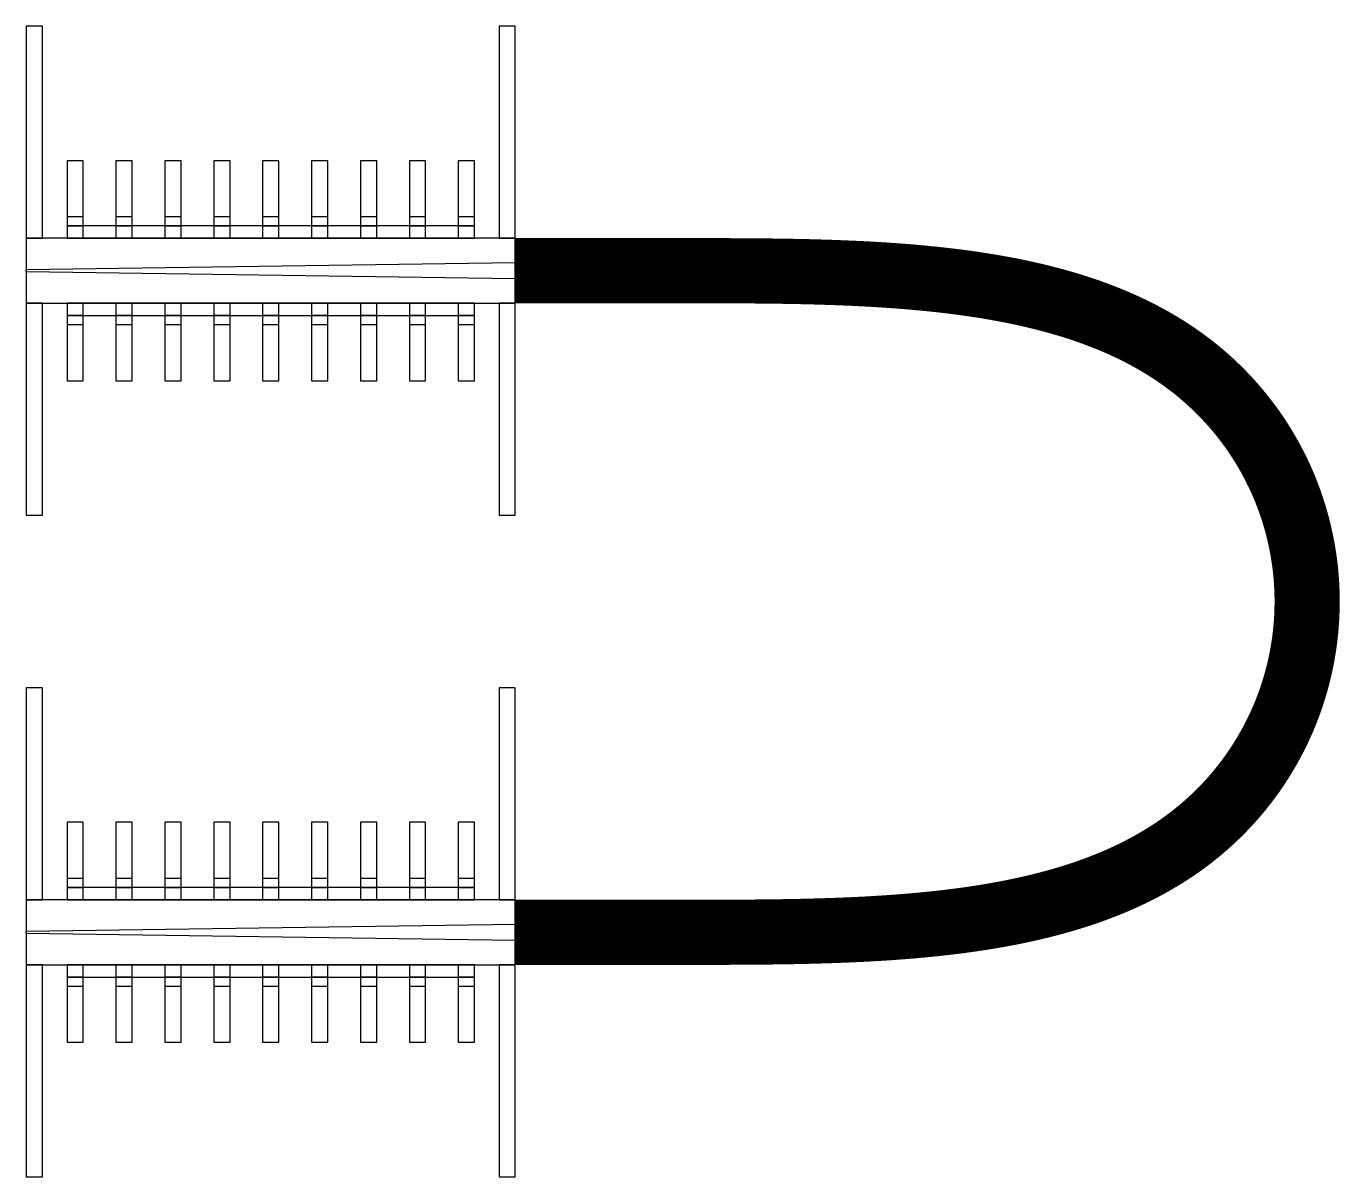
# Model space of a CAD drawing. Extents: x -38.1 to 42.5, y -31.5 to 39.1.
import ezdxf

# ---------------------------------------------------------------- set-up
doc = ezdxf.new("R2010")
doc.units = 0
doc.layers.get('0').update_dxf_attribs({"linetype": 'CONTINUOUS'})
doc.layers.add('Poly_FTE', color=7, linetype='CONTINUOUS')
doc.layers.add('Poly_PTE', color=7, linetype='CONTINUOUS')

# ---------------------------------------------------------------- blocks, each defined once
blk = doc.blocks.new('CouplerInlet')
at = {"layer": 'Poly_FTE'}
blk.add_lwpolyline([(-33.954, 45.646), (-3.954, 45.646), (-3.954, 49.646), (-33.954, 49.646)], close=True, dxfattribs=at)
at = {"layer": 'Poly_PTE'}
blk.add_lwpolyline([(-33.954, 47.721), (-3.954, 48.146), (-3.954, 47.146), (-33.954, 47.571)], close=True, dxfattribs=at)
blk = doc.blocks.new('AnchoredCouplerInlet_woCo61857')
at = {"layer": 'Poly_FTE'}
for points in [[(16.5, 26.075), (17.5, 26.075), (17.5, 39.075), (16.5, 39.075)], [(45.5, 26.075), (46.5, 26.075), (46.5, 39.075), (45.5, 39.075)], [(16.5, 9.075), (17.5, 9.075), (17.5, 22.075), (16.5, 22.075)], [(45.5, 9.075), (46.5, 9.075), (46.5, 22.075), (45.5, 22.075)]]:
    blk.add_lwpolyline(points, close=True, dxfattribs=at)
blk.add_blockref('CouplerInlet', (50.454, -23.571))
blk = doc.blocks.new('Comb_L4W1_G500_D500_Stopp82907')
at = {"layer": 'Poly_FTE'}
for points in [[(19, 19.825), (20, 19.825), (20, 23.825), (19, 23.825)], [(22, 19.825), (23, 19.825), (23, 23.825), (22, 23.825)], [(25, 19.825), (26, 19.825), (26, 23.825), (25, 23.825)], [(28, 19.825), (29, 19.825), (29, 23.825), (28, 23.825)], [(31, 19.825), (32, 19.825), (32, 23.825), (31, 23.825)], [(34, 19.825), (35, 19.825), (35, 23.825), (34, 23.825)], [(37, 19.825), (38, 19.825), (38, 23.825), (37, 23.825)], [(40, 19.825), (41, 19.825), (41, 23.825), (40, 23.825)], [(43, 19.825), (44, 19.825), (44, 23.825), (43, 23.825)], [(19, 19.075), (20, 19.075), (20, 20.375), (19, 20.375)], [(22, 19.075), (23, 19.075), (23, 20.375), (22, 20.375)], [(25, 19.075), (26, 19.075), (26, 20.375), (25, 20.375)], [(28, 19.075), (29, 19.075), (29, 20.375), (28, 20.375)], [(31, 19.075), (32, 19.075), (32, 20.375), (31, 20.375)], [(34, 19.075), (35, 19.075), (35, 20.375), (34, 20.375)], [(37, 19.075), (38, 19.075), (38, 20.375), (37, 20.375)], [(40, 19.075), (41, 19.075), (41, 20.375), (40, 20.375)], [(43, 19.075), (44, 19.075), (44, 20.375), (43, 20.375)], [(19, 19.075), (44, 19.075), (44, 19.825), (19, 19.825)]]:
    blk.add_lwpolyline(points, close=True, dxfattribs=at)
blk = doc.blocks.new('Actuator_StoppersCenter_Export')
for name, p in [('AnchoredCouplerInlet_woCo61857', (45.412, -2.987)), ('Comb_L4W1_G500_D500_Stopp82907', (45.412, 4.013))]:
    blk.add_blockref(name, p)
at = {"rotation": 180}
blk.add_blockref('Comb_L4W1_G500_D500_Stopp82907', (108.412, 38.163), dxfattribs=at)
blk = doc.blocks.new('SineCircSine180_0p6_R018262128')
at = {"layer": 'Poly_FTE', "const_width": 4}
blk.add_lwpolyline([(-20.3, -30.3), (-20.3, -18.677), (-20.299, -18.136), (-20.298, -17.596), (-20.296, -17.056), (-20.29, -15.98), (-20.286, -15.442), (-20.28, -14.906), (-20.274, -14.372), (-20.266, -13.838), (-20.257, -13.306), (-20.246, -12.775), (-20.234, -12.247), (-20.219, -11.719), (-20.203, -11.194), (-20.186, -10.671), (-20.165, -10.149), (-20.143, -9.63), (-20.119, -9.114), (-20.092, -8.599), (-20.062, -8.087), (-20.03, -7.578), (-19.995, -7.072), (-19.957, -6.568), (-19.917, -6.067), (-19.873, -5.57), (-19.826, -5.075), (-19.776, -4.584), (-19.723, -4.096), (-19.666, -3.611), (-19.606, -3.13), (-19.542, -2.653), (-19.474, -2.179), (-19.403, -1.709), (-19.327, -1.243), (-19.248, -0.781), (-19.165, -0.323), (-19.077, 0.131), (-18.986, 0.58), (-18.89, 1.026), (-18.789, 1.467), (-18.685, 1.903), (-18.575, 2.335), (-18.461, 2.763), (-18.343, 3.186), (-18.22, 3.604), (-18.092, 4.017), (-17.959, 4.425), (-17.821, 4.829), (-17.678, 5.227), (-17.53, 5.621), (-17.377, 6.009), (-17.22, 6.393), (-17.056, 6.771), (-16.888, 7.144), (-16.714, 7.512), (-16.535, 7.874), (-16.351, 8.231), (-16.161, 8.583), (-15.966, 8.929), (-15.765, 9.269), (-15.559, 9.605), (-15.348, 9.934), (-15.131, 10.259), (-14.908, 10.577), (-14.679, 10.89), (-14.446, 11.198), (-14.206, 11.499), (-13.961, 11.795), (-13.71, 12.086), (-13.453, 12.371), (-13.191, 12.65), (-12.923, 12.923), (-12.65, 13.191), (-12.371, 13.453), (-12.086, 13.709), (-11.797, 13.96), (-11.502, 14.204), (-11.202, 14.441), (-10.897, 14.673), (-10.587, 14.898), (-10.273, 15.116), (-9.954, 15.328), (-9.631, 15.533), (-9.303, 15.731), (-8.972, 15.923), (-8.637, 16.107), (-8.297, 16.284), (-7.955, 16.455), (-7.608, 16.618), (-7.258, 16.773), (-6.906, 16.922), (-6.55, 17.063), (-6.191, 17.196), (-5.829, 17.322), (-5.465, 17.44), (-5.099, 17.551), (-4.73, 17.654), (-4.36, 17.749), (-3.987, 17.836), (-3.612, 17.916), (-3.236, 17.988), (-2.859, 18.051), (-2.48, 18.107), (-2.101, 18.155), (-1.72, 18.195), (-1.339, 18.227), (-0.957, 18.251), (-0.574, 18.267), (-0.191, 18.275), (0.191, 18.275), (0.574, 18.267), (0.957, 18.251), (1.339, 18.227), (1.72, 18.195), (2.101, 18.155), (2.48, 18.107), (2.859, 18.051), (3.236, 17.988), (3.612, 17.916), (3.987, 17.836), (4.36, 17.749), (4.73, 17.654), (5.099, 17.551), (5.465, 17.44), (5.829, 17.322), (6.191, 17.196), (6.55, 17.063), (6.906, 16.922), (7.258, 16.773), (7.608, 16.618), (7.955, 16.455), (8.297, 16.284), (8.637, 16.107), (8.972, 15.923), (9.303, 15.731), (9.631, 15.533), (9.954, 15.328), (10.273, 15.116), (10.587, 14.898), (10.897, 14.673), (11.202, 14.441), (11.502, 14.204), (11.797, 13.96), (12.086, 13.709), (12.371, 13.453), (12.65, 13.191), (12.923, 12.923), (13.191, 12.65), (13.453, 12.371), (13.71, 12.086), (13.961, 11.795), (14.206, 11.499), (14.446, 11.198), (14.679, 10.89), (14.908, 10.577), (15.131, 10.259), (15.348, 9.934), (15.559, 9.605), (15.765, 9.269), (15.966, 8.929), (16.161, 8.583), (16.351, 8.231), (16.535, 7.874), (16.714, 7.512), (16.888, 7.144), (17.056, 6.771), (17.22, 6.393), (17.377, 6.009), (17.53, 5.621), (17.678, 5.227), (17.821, 4.829), (17.959, 4.425), (18.092, 4.017), (18.22, 3.604), (18.343, 3.186), (18.461, 2.763), (18.575, 2.335), (18.685, 1.903), (18.789, 1.467), (18.89, 1.026), (18.986, 0.58), (19.077, 0.131), (19.165, -0.323), (19.248, -0.781), (19.327, -1.243), (19.403, -1.709), (19.474, -2.179), (19.542, -2.653), (19.606, -3.13), (19.666, -3.611), (19.723, -4.096), (19.776, -4.584), (19.826, -5.075), (19.873, -5.57), (19.917, -6.067), (19.957, -6.568), (19.995, -7.072), (20.03, -7.578), (20.062, -8.087), (20.092, -8.599), (20.119, -9.114), (20.143, -9.63), (20.165, -10.149), (20.186, -10.671), (20.203, -11.194), (20.219, -11.719), (20.234, -12.247), (20.246, -12.775), (20.257, -13.306), (20.266, -13.838), (20.274, -14.372), (20.28, -14.906), (20.286, -15.442), (20.29, -15.98), (20.296, -17.056), (20.298, -17.596), (20.299, -18.136), (20.3, -18.677), (20.3, -30.3)], dxfattribs=at)
at = {"layer": 'Poly_PTE', "const_width": 1}
blk.add_lwpolyline([(-20.3, -30.3), (-20.3, -18.677), (-20.299, -18.136), (-20.298, -17.596), (-20.296, -17.056), (-20.29, -15.98), (-20.286, -15.442), (-20.28, -14.906), (-20.274, -14.372), (-20.266, -13.838), (-20.257, -13.306), (-20.246, -12.775), (-20.234, -12.247), (-20.219, -11.719), (-20.203, -11.194), (-20.186, -10.671), (-20.165, -10.149), (-20.143, -9.63), (-20.119, -9.114), (-20.092, -8.599), (-20.062, -8.087), (-20.03, -7.578), (-19.995, -7.072), (-19.957, -6.568), (-19.917, -6.067), (-19.873, -5.57), (-19.826, -5.075), (-19.776, -4.584), (-19.723, -4.096), (-19.666, -3.611), (-19.606, -3.13), (-19.542, -2.653), (-19.474, -2.179), (-19.403, -1.709), (-19.327, -1.243), (-19.248, -0.781), (-19.165, -0.323), (-19.077, 0.131), (-18.986, 0.58), (-18.89, 1.026), (-18.789, 1.467), (-18.685, 1.903), (-18.575, 2.335), (-18.461, 2.763), (-18.343, 3.186), (-18.22, 3.604), (-18.092, 4.017), (-17.959, 4.425), (-17.821, 4.829), (-17.678, 5.227), (-17.53, 5.621), (-17.377, 6.009), (-17.22, 6.393), (-17.056, 6.771), (-16.888, 7.144), (-16.714, 7.512), (-16.535, 7.874), (-16.351, 8.231), (-16.161, 8.583), (-15.966, 8.929), (-15.765, 9.269), (-15.559, 9.605), (-15.348, 9.934), (-15.131, 10.259), (-14.908, 10.577), (-14.679, 10.89), (-14.446, 11.198), (-14.206, 11.499), (-13.961, 11.795), (-13.71, 12.086), (-13.453, 12.371), (-13.191, 12.65), (-12.923, 12.923), (-12.65, 13.191), (-12.371, 13.453), (-12.086, 13.709), (-11.797, 13.96), (-11.502, 14.204), (-11.202, 14.441), (-10.897, 14.673), (-10.587, 14.898), (-10.273, 15.116), (-9.954, 15.328), (-9.631, 15.533), (-9.303, 15.731), (-8.972, 15.923), (-8.637, 16.107), (-8.297, 16.284), (-7.955, 16.455), (-7.608, 16.618), (-7.258, 16.773), (-6.906, 16.922), (-6.55, 17.063), (-6.191, 17.196), (-5.829, 17.322), (-5.465, 17.44), (-5.099, 17.551), (-4.73, 17.654), (-4.36, 17.749), (-3.987, 17.836), (-3.612, 17.916), (-3.236, 17.988), (-2.859, 18.051), (-2.48, 18.107), (-2.101, 18.155), (-1.72, 18.195), (-1.339, 18.227), (-0.957, 18.251), (-0.574, 18.267), (-0.191, 18.275), (0.191, 18.275), (0.574, 18.267), (0.957, 18.251), (1.339, 18.227), (1.72, 18.195), (2.101, 18.155), (2.48, 18.107), (2.859, 18.051), (3.236, 17.988), (3.612, 17.916), (3.987, 17.836), (4.36, 17.749), (4.73, 17.654), (5.099, 17.551), (5.465, 17.44), (5.829, 17.322), (6.191, 17.196), (6.55, 17.063), (6.906, 16.922), (7.258, 16.773), (7.608, 16.618), (7.955, 16.455), (8.297, 16.284), (8.637, 16.107), (8.972, 15.923), (9.303, 15.731), (9.631, 15.533), (9.954, 15.328), (10.273, 15.116), (10.587, 14.898), (10.897, 14.673), (11.202, 14.441), (11.502, 14.204), (11.797, 13.96), (12.086, 13.709), (12.371, 13.453), (12.65, 13.191), (12.923, 12.923), (13.191, 12.65), (13.453, 12.371), (13.71, 12.086), (13.961, 11.795), (14.206, 11.499), (14.446, 11.198), (14.679, 10.89), (14.908, 10.577), (15.131, 10.259), (15.348, 9.934), (15.559, 9.605), (15.765, 9.269), (15.966, 8.929), (16.161, 8.583), (16.351, 8.231), (16.535, 7.874), (16.714, 7.512), (16.888, 7.144), (17.056, 6.771), (17.22, 6.393), (17.377, 6.009), (17.53, 5.621), (17.678, 5.227), (17.821, 4.829), (17.959, 4.425), (18.092, 4.017), (18.22, 3.604), (18.343, 3.186), (18.461, 2.763), (18.575, 2.335), (18.685, 1.903), (18.789, 1.467), (18.89, 1.026), (18.986, 0.58), (19.077, 0.131), (19.165, -0.323), (19.248, -0.781), (19.327, -1.243), (19.403, -1.709), (19.474, -2.179), (19.542, -2.653), (19.606, -3.13), (19.666, -3.611), (19.723, -4.096), (19.776, -4.584), (19.826, -5.075), (19.873, -5.57), (19.917, -6.067), (19.957, -6.568), (19.995, -7.072), (20.03, -7.578), (20.062, -8.087), (20.092, -8.599), (20.119, -9.114), (20.143, -9.63), (20.165, -10.149), (20.186, -10.671), (20.203, -11.194), (20.219, -11.719), (20.234, -12.247), (20.246, -12.775), (20.257, -13.306), (20.266, -13.838), (20.274, -14.372), (20.28, -14.906), (20.286, -15.442), (20.29, -15.98), (20.296, -17.056), (20.298, -17.596), (20.299, -18.136), (20.3, -18.677), (20.3, -30.3)], dxfattribs=at)
blk = doc.blocks.new('CouplerBody')
blk.add_blockref('SineCircSine180_0p6_R018262128', (-2709.611, -1097.046))

msp = doc.modelspace()

# ---------------------------------------------------------------- block references
for p in [(-100.003, 2.987), (-100.003, -37.613)]:
    msp.add_blockref('Actuator_StoppersCenter_Export', p)
at = {"rotation": 270}
msp.add_blockref('CouplerBody', (1119.255, -2705.836), dxfattribs=at)

doc.saveas('drawing.dxf')
